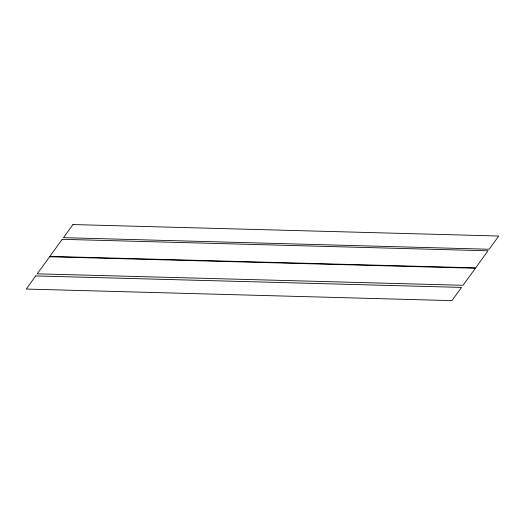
<?xml version="1.0" encoding="UTF-8"?>
<svg xmlns="http://www.w3.org/2000/svg" width="525" height="525" viewBox="0 0 525 525"><rect width="100%" height="100%" fill="white"/><g stroke="black" fill="none" stroke-linecap="round" stroke-linejoin="round"><path stroke-width="0.79" d="M35.7 275.933L26.263 289.045L451.041 300.608L452.064 300.444L461.514 287.405L35.7 275.933M49.593 256.764L37.229 273.827L463.037 285.298L475.401 268.236L49.593 256.764M62.239 239.321L49.868 256.384L475.676 267.855L488.04 250.793L62.239 239.321M72.936 224.556L63.499 237.668L488.276 249.231L489.3 249.067L498.75 236.027L72.936 224.556"/></g></svg>
